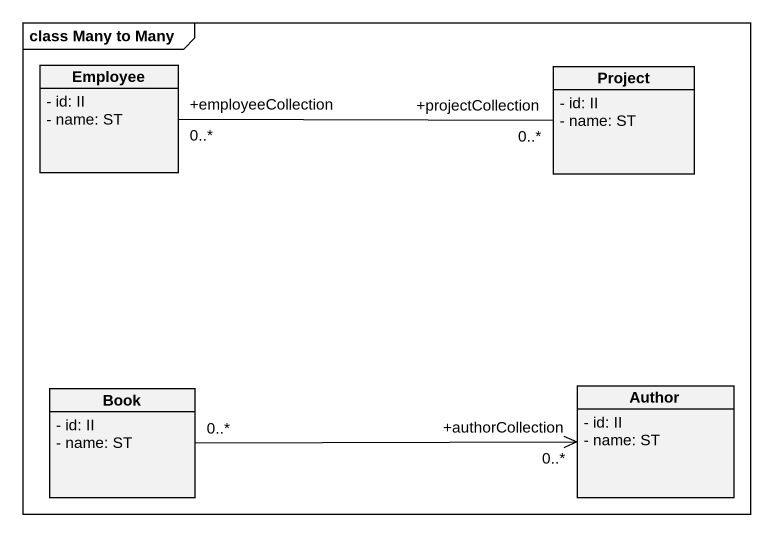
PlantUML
@startuml
mainframe class Many to Many
hide circle
hide empty members
skinparam classAttributeIconSize 0
class Employee {
  - id: II
  - name: ST
}
class Project {
  - id: II
  - name: ST
}
class Book {
  - id: II
  - name: ST
}
class Author {
  - id: II
  - name: ST
}
Employee "+employeeCollection\n0..*" -right- "+projectCollection\n0..*" Project
Book "0..*" -right-> "+authorCollection\n0..*" Author
@enduml
